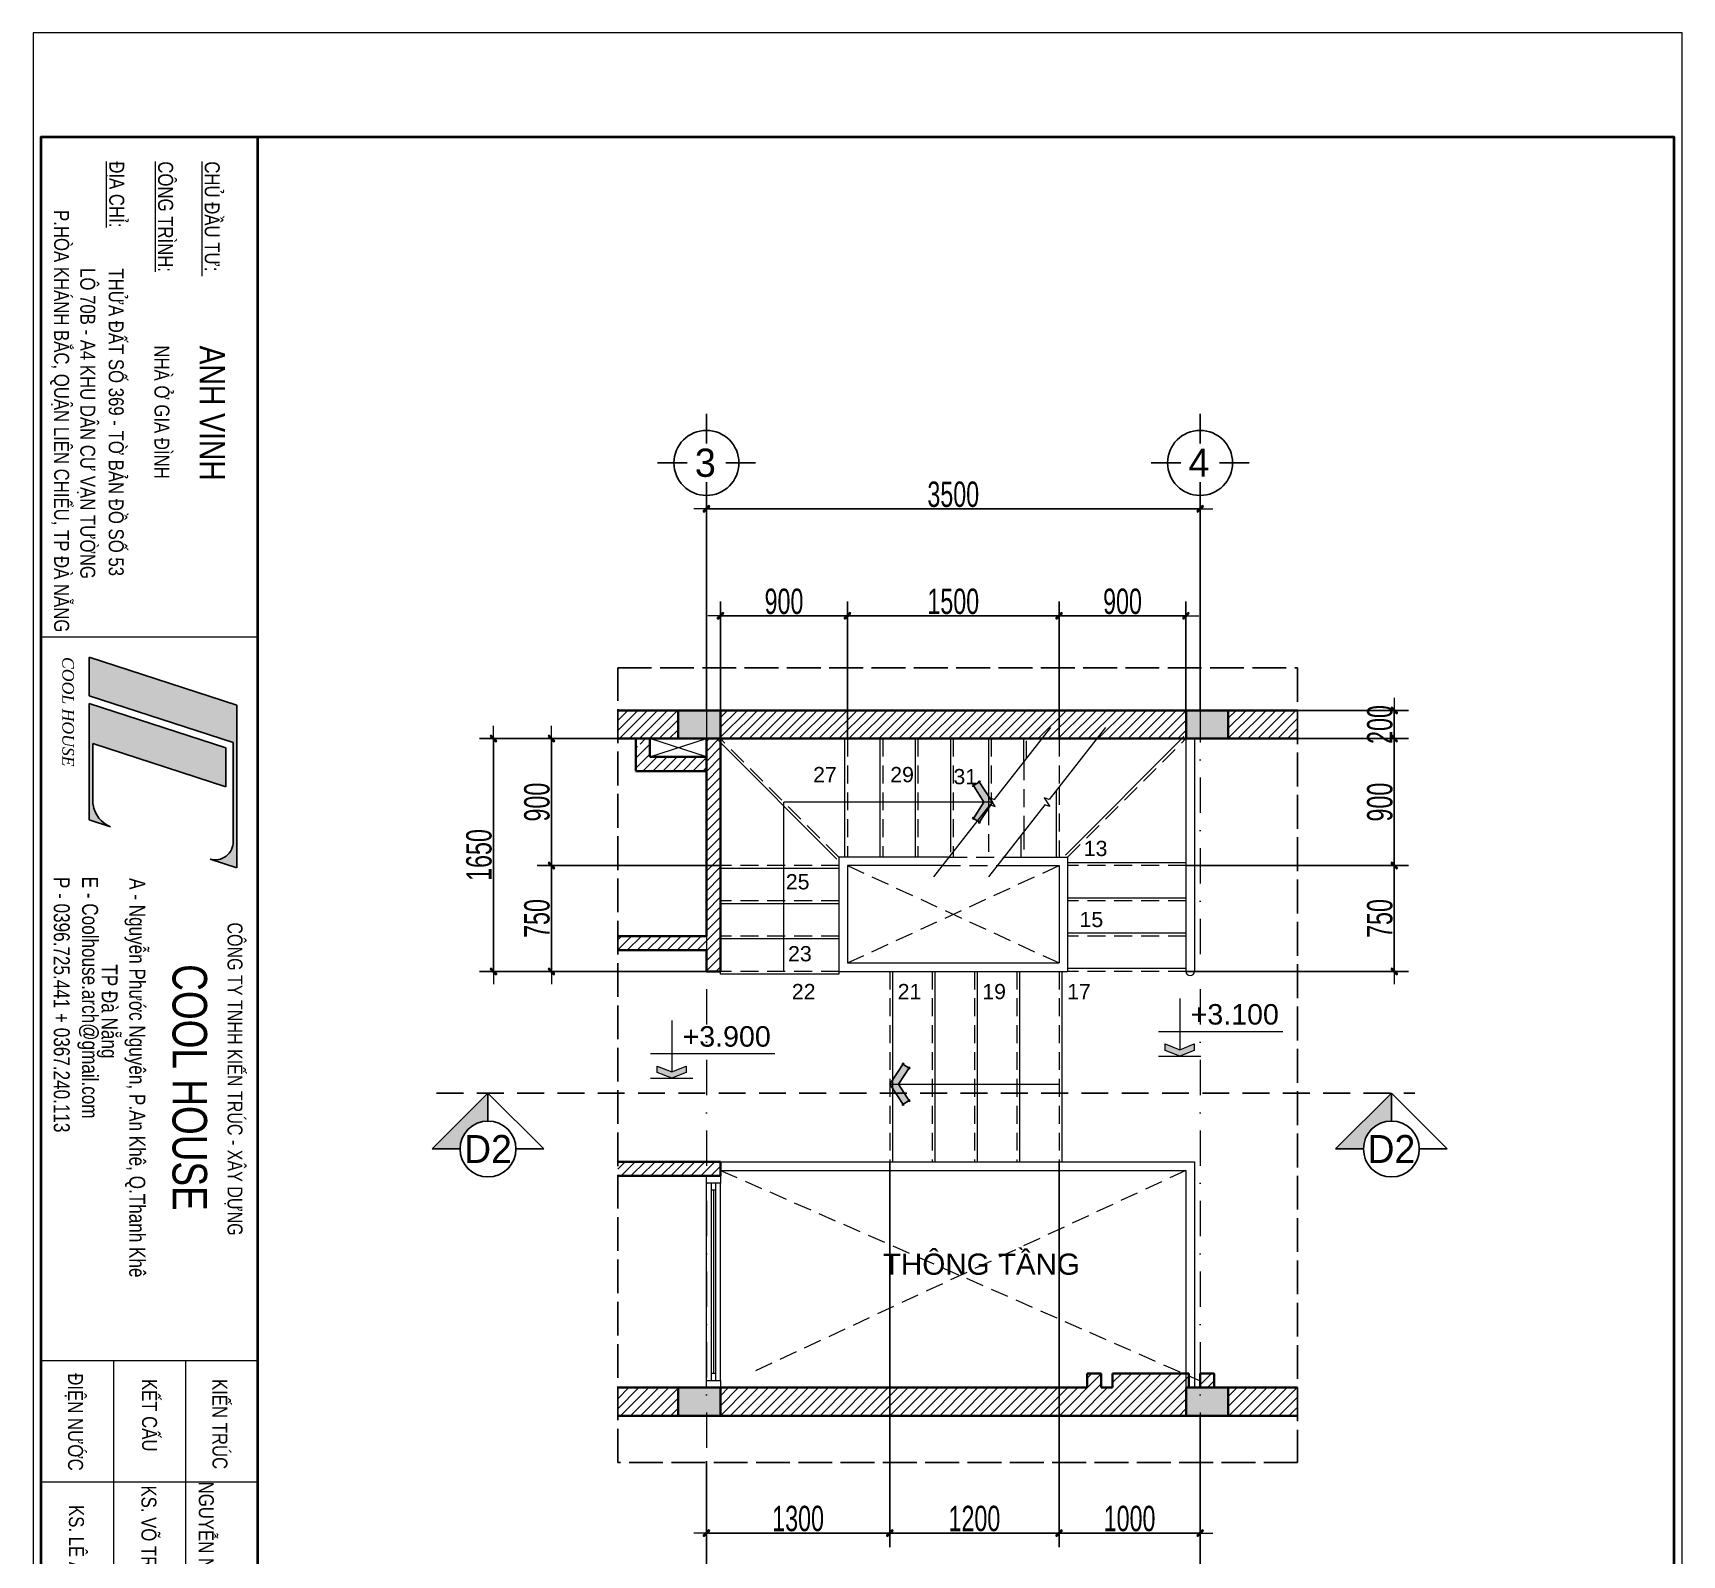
# Model space of a CAD drawing. Header units: inches. Extents: x 921646 to 2157952, y -92667 to 262089.
# Drawn here: x 1959101 to 1970793, y 26568 to 37357 of the extents above; entities that cross this region are included whole.
import ezdxf
from ezdxf.enums import TextEntityAlignment as Align

# ---------------------------------------------------------------- set-up
doc = ezdxf.new("R2010")
doc.units = ezdxf.units.IN
doc.header["$MEASUREMENT"] = 0
for name, pattern in [('ACAD_ISO02W100', [15, 12, -3]), ('DASHDOT', [1, 0.5, -0.25, 0, -0.25]), ('DASHED2', [9.525, 6.35, -3.175]), ('HIDDEN', [9.525, 6.35, -3.175])]:
    doc.linetypes.add(name, pattern=pattern)
doc.layers.get('0').update_dxf_attribs({"lineweight": 9})
doc.layers.get('DEFPOINTS').update_dxf_attribs({"lineweight": 9})
for name, color, linetype, lineweight in [('00 gach chiu lua', 30, 'Continuous', 13), ('01-WALL', 10, 'Continuous', 35), ('04-TRUC', 40, 'DASHDOT', 9), ('09-DIMOUT', 251, 'Continuous', 9), ('13-VATDUNG', 104, 'Continuous', 13), ('14 KHUAT', 106, 'HIDDEN', 13), ('15 TEXT', 134, 'Continuous', 15), ('16 TRICH CHI TIET', 100, 'ACAD_ISO02W100', 25), ('Cp Net Dam 0.25', 4, 'Continuous', 25), ('Cp Net Manh 0.15', 8, 'Continuous', 15), ('Cp Net Thep 0.40', 2, 'Continuous', 40), ('Cp Text 0.15', 3, 'Continuous', 15), ('CUA', 3, 'Continuous', 18), ('HATCH', 244, 'Continuous', 0)]:
    doc.layers.add(name, color=color, linetype=linetype, lineweight=lineweight)
for name, color, linetype in [('02-TEXT', 7, 'Continuous'), ('03-KYHIEU', 32, 'Continuous'), ('07-HATCH', 180, 'Continuous'), ('08-HATCH', 130, 'Continuous'), ('ghichu', 150, 'Continuous')]:
    doc.layers.add(name, color=color, linetype=linetype)
doc.styles.add('ARIAL', font='arial.ttf')
doc.styles.add('C', font='VHARIAL.TTF')
doc.styles.add('IN', font='VHARIAL.TTF')
doc.styles.add('KICHTHUOC', font='VHELVCN.TTF', dxfattribs={"width": 0.8})
doc.styles.add('KS Sophia 191015$0$GHICHU-C', font='arial.ttf', dxfattribs={"width": 0.7})
doc.styles.add('kt', font='VHELVCN.TTF')
doc.styles.add('Text', font='VKORIN.TTF')
doc.styles.add('VnAvant', font='VNAVAN.TTF')
doc.styles.add('VNI-AVO bold', font='VAVOB.TTF')
doc.dimstyles.new('Copy of 100', dxfattribs={"dimscale": 100, "dimtxt": 1.8, "dimasz": 0.003, "dimexe": 1, "dimexo": 0, "dimgap": 0.1, "dimtad": 1, "dimdec": 0, "dimdsep": 46, "dimtxsty": 'KICHTHUOC', "dimblk": '1A', "dimcen": 0.001, "dimdle": 1.5, "dimclrt": 3, "dimadec": 0, "dimazin": 0, "dimtfac": 1, "dimtdec": 0, "dimtix": 1, "dimtmove": 2, "dimatfit": 3, "dimldrblk": '1A', "dimfxl": 1, "dimtolj": 1, "dimtzin": 0, "dimarcsym": 0})

# ---------------------------------------------------------------- blocks, each defined once
blk = doc.blocks.new('DDDD')
at = {"layer": '09-DIMOUT'}
h = blk.add_hatch(color=256, dxfattribs=at)
h.dxf.hatch_style = 1
h.paths.add_polyline_path([(1648738, 63343), (1649038, 63343), (1649038, 63543), (1648738, 63543)])
at = {"layer": '01-WALL'}
blk.add_lwpolyline([(1648738, 63343), (1649038, 63343), (1649038, 63543), (1648738, 63543)], close=True, dxfattribs=at)
blk = doc.blocks.new('*U26')
for p, q in [((50, 65), (1450, 65)), ((50, 35), (1450, 35)), ((100, 35), (100, 65)), ((1400, 35), (1400, 65))]:
    blk.add_line(p, q)
for points in [[(0, 0), (50, 0), (50, 100), (0, 100)], [(1450, 0), (1500, 0), (1500, 100), (1450, 100)]]:
    blk.add_lwpolyline(points, close=True)
for points in [[(1450, 100), (50, 100)], [(1450, 0), (50, 0)]]:
    blk.add_lwpolyline(points)
at = {"color": 8}
blk.add_lwpolyline([(100, 50), (1400, 50)], dxfattribs=at)
at = {"style": 'KS Sophia 191015$0$GHICHU-C', "flags": 1}
for tag, p in [('TEN_CUA', (450, -74)), ('KICH_THUOC', (450, -190)), ('QUI_CACH', (450, -311))]:
    blk.add_attdef(tag, text='', height=50, dxfattribs=at).set_placement(p, align=Align.MIDDLE)
blk = doc.blocks.new('KTHUOC')
blk.add_hatch(color=256).paths.add_polyline_path([(-71, -42), (42, 71, -1), (71, 42), (-42, -71, -1)])
for p, q in [((-14, 14), (14, -14)), ((0, -200), (0, 200)), ((-300, 0), (300, 0))]:
    blk.add_line(p, q)
for points in [[(42, 71), (-71, -42)], [(-42, -71), (71, 42)]]:
    blk.add_lwpolyline(points)
for centre, start, end in [((57, 57), 315, 135), ((-57, -57), 135, 315)]:
    blk.add_arc(centre, 20, start, end)
blk = doc.blocks.new('1A')
at = {"layer": '00 gach chiu lua'}
blk.add_blockref('KTHUOC', (0, 0), dxfattribs=at)
blk = doc.blocks.new('*D140')
at = {"layer": '09-DIMOUT', "color": 0, "lineweight": -2, "transparency": 16777216}
for p, q in [((1963876, 27234), (1963876, 26129)), ((1967376, 27224), (1967376, 26129)), ((1963876, 26229), (1967375, 26229))]:
    blk.add_line(p, q, dxfattribs=at)
at = {"layer": 'DEFPOINTS', "color": 0, "transparency": 16777216}
for p in [(1963876, 27234), (1967376, 27224), (1967376, 26229)]:
    blk.add_point(p, dxfattribs=at)
at = {"layer": '09-DIMOUT', "color": 0, "lineweight": -2, "transparency": 16777216, "xscale": 0.3, "yscale": 0.3, "zscale": 0.3, "rotation": 180}
blk.add_blockref('1A', (1963876, 26229), dxfattribs=at)
at = {"layer": '09-DIMOUT', "color": 0, "lineweight": -2, "transparency": 16777216, "xscale": 0.3, "yscale": 0.3, "zscale": 0.3}
blk.add_blockref('1A', (1967376, 26229), dxfattribs=at)
at = {"layer": '09-DIMOUT', "color": 3, "transparency": 16777216, "insert": (1965626, 26331), "char_height": 180, "attachment_point": 5, "style": 'KICHTHUOC'}
blk.add_mtext('\\A1;3500', dxfattribs=at)
blk = doc.blocks.new('*D127')
at = {"layer": '09-DIMOUT', "color": 0, "lineweight": -2, "transparency": 16777216}
for p, q in [((1963976, 32355), (1962677, 32355)), ((1962777, 31455), (1962777, 32355)), ((1963976, 31455), (1962677, 31455))]:
    blk.add_line(p, q, dxfattribs=at)
at = {"layer": 'DEFPOINTS', "color": 0, "transparency": 16777216}
for p in [(1962777, 32355), (1963976, 32355), (1963976, 31455)]:
    blk.add_point(p, dxfattribs=at)
at = {"layer": '09-DIMOUT', "color": 0, "lineweight": -2, "transparency": 16777216, "xscale": 0.3, "yscale": 0.3, "zscale": 0.3}
for p, rotation in [((1962777, 32355), 90), ((1962777, 31455), 270)]:
    blk.add_blockref('1A', p, dxfattribs=dict(at, rotation=rotation))
at = {"layer": '09-DIMOUT', "color": 3, "transparency": 16777216, "insert": (1962675, 31905), "char_height": 180, "attachment_point": 5, "rotation": 90, "style": 'KICHTHUOC'}
blk.add_mtext('\\A1;900', dxfattribs=at)
blk = doc.blocks.new('*D128')
at = {"layer": '09-DIMOUT', "color": 0, "lineweight": -2, "transparency": 16777216}
for p, q in [((1963976, 32327), (1963976, 33326)), ((1964876, 32355), (1964876, 33326)), ((1963976, 33226), (1964875, 33226))]:
    blk.add_line(p, q, dxfattribs=at)
at = {"layer": 'DEFPOINTS', "color": 0, "transparency": 16777216}
for p in [(1964876, 33226), (1963976, 32327), (1964876, 32355)]:
    blk.add_point(p, dxfattribs=at)
at = {"layer": '09-DIMOUT', "color": 0, "lineweight": -2, "transparency": 16777216, "xscale": 0.3, "yscale": 0.3, "zscale": 0.3, "rotation": 180}
blk.add_blockref('1A', (1963976, 33226), dxfattribs=at)
at = {"layer": '09-DIMOUT', "color": 0, "lineweight": -2, "transparency": 16777216, "xscale": 0.3, "yscale": 0.3, "zscale": 0.3}
blk.add_blockref('1A', (1964876, 33226), dxfattribs=at)
at = {"layer": '09-DIMOUT', "color": 3, "transparency": 16777216, "insert": (1964426, 33327), "char_height": 180, "attachment_point": 5, "style": 'KICHTHUOC'}
blk.add_mtext('\\A1;900', dxfattribs=at)
blk = doc.blocks.new('*D129')
at = {"layer": '09-DIMOUT', "color": 0, "lineweight": -2, "transparency": 16777216}
for p, q in [((1963976, 32355), (1962266, 32355)), ((1962366, 32355), (1962366, 30705)), ((1963976, 30705), (1962266, 30705))]:
    blk.add_line(p, q, dxfattribs=at)
at = {"layer": 'DEFPOINTS', "color": 0, "transparency": 16777216}
for p in [(1963976, 32355), (1962366, 30705), (1963976, 30705)]:
    blk.add_point(p, dxfattribs=at)
at = {"layer": '09-DIMOUT', "color": 0, "lineweight": -2, "transparency": 16777216, "xscale": 0.3, "yscale": 0.3, "zscale": 0.3}
for p, rotation in [((1962366, 32355), 90), ((1962366, 30705), 270)]:
    blk.add_blockref('1A', p, dxfattribs=dict(at, rotation=rotation))
at = {"layer": '09-DIMOUT', "color": 3, "transparency": 16777216, "insert": (1962264, 31530), "char_height": 180, "attachment_point": 5, "rotation": 90, "style": 'KICHTHUOC'}
blk.add_mtext('\\A1;1650', dxfattribs=at)
blk = doc.blocks.new('cao do')
at = {"layer": '15 TEXT'}
h = blk.add_hatch(color=256, dxfattribs=at)
h.dxf.hatch_style = 1
h.paths.add_polyline_path([(155, 47), (261, 90), (261, 42), (155, 0), (49, 42), (49, 90)])
for p, q in [((0, 181), (911, 181)), ((0, 0), (310, 0))]:
    blk.add_line(p, q, dxfattribs=at)
blk.add_lwpolyline([(155, 424), (155, 47)], dxfattribs=at)
blk.add_lwpolyline([(155, 47), (261, 90), (261, 42), (155, 0), (49, 42), (49, 90)], close=True, dxfattribs=at)
at = {"layer": '15 TEXT', "color": 3, "style": 'ARIAL'}
blk.add_attdef('%%P0,000', text='', height=150, dxfattribs=at).set_placement((558, 307), align=Align.MIDDLE_CENTER)
blk = doc.blocks.new('Khung Ht dep')
at = {"layer": 'HATCH'}
h = blk.add_hatch(color=256, dxfattribs=at)
h.dxf.hatch_style = 1
h.paths.add_polyline_path([(9412, 2369), (9878, 2369), (10440, 4098), (11626, 4098, -0.508984), (11842, 3821), (11946, 4142), (9989, 4142)])
h.paths.add_polyline_path([(9972, 2369), (11370, 2369), (11453, 2625, -0.262638), (11186, 2413), (10452, 2413), (10971, 4009), (10505, 4009)], flags=17)
for p, q in [((9173, 4392), (9173, 1792)), ((17870, 4392), (17870, 1792)), ((19329, 4392), (19329, 1792)), ((17870, 3525), (24693, 3525)), ((17870, 2658), (24693, 2658))]:
    blk.add_line(p, q)
at = {"layer": 'Cp Net Dam 0.25'}
for p, q in [((9412, 2369), (9989, 4142)), ((9878, 2369), (10440, 4098)), ((9972, 2369), (10505, 4009)), ((9989, 4142), (11946, 4142)), ((10440, 4098), (11626, 4098)), ((10452, 2413), (10971, 4009)), ((10505, 4009), (10971, 4009)), ((11842, 3821), (11946, 4142)), ((11370, 2369), (11453, 2625)), ((10452, 2413), (11186, 2413)), ((9412, 2369), (9878, 2369)), ((9972, 2369), (11370, 2369))]:
    blk.add_line(p, q, dxfattribs=at)
for centre, radius, start, end in [((11633, 3881), 217, 344.0217, 91.9232), ((11131, 2756), 347, 278.9949, 337.8578)]:
    blk.add_arc(centre, radius, start, end, dxfattribs=at)
at = {"layer": 'Cp Net Thep 0.40', "color": 106}
blk.add_line((3162, 4392), (30380, 4392), dxfattribs=at)
at = {"layer": 'Cp Net Thep 0.40', "color": 106, "flags": 128}
blk.add_lwpolyline([(30380, 21415), (30380, 1792), (3162, 1792), (3162, 21415)], close=True, dxfattribs=at)
at = {"layer": 'DEFPOINTS', "ltscale": 100}
blk.add_lwpolyline([(30430, 1692), (30430, 21515), (1912, 21515), (1912, 1692)], close=True, dxfattribs=at)
at = {"layer": 'Cp Net Manh 0.15', "insert": (9412, 2185), "char_height": 140.72, "width": 1957.54, "attachment_point": 1, "rotation": 359.9996, "style": 'kt'}
blk.add_mtext('\\pxqd;{\\fTimes New Roman|b0|i1|c0|p18;COOL HOUSE}', dxfattribs=at)
at = {"layer": 'Cp Text 0.15', "color": 8, "style": 'Text', "width": 0.8}
for s, height, p in [('COÂNG TY TNHH KIEÁN TRUÙC - XAÂY DÖÏNG', 180.23, (12602, 4030)), ('COOL HOUSE', 415.3, (13104, 3369)), ('A - Nguyeãn Phöôùc Nguyeân, P.An Kheâ, Q.Thanh Kheâ', 192.25, (12069, 2849)), ('TP Ñaø Naüng', 192.25, (13105, 2516)), ('E - Coolhouse.arch@gmail.com', 192.25, (12052, 2282)), ('P - 0396.725.441 + 0367.240.113', 192.25, (12055, 1941))]:
    blk.add_text(s, height=height, dxfattribs=at).set_placement(p)
at = {"layer": 'Cp Text 0.15', "color": 7, "ltscale": 100, "style": 'IN', "width": 0.8}
for s, height, p in [('%%uchñ ®Çu t\xad: ', 180, (3455, 3756)), ('ANH VINH', 304.2, (5669, 3694, -32416)), ('KIÕN TRóC', 180, (18088, 3849)), ('%%Uc«ng tr×nh:', 180, (3455, 3196)), ('nhµ ë gia ®×nh', 180, (5667, 3152, -32416)), ('KÕT CÊU', 180, (18088, 3003)), ('%%U®Þa chØ:', 180, (3455, 2609)), ('thöa ®Êt sè 369 - tê b¶n ®å sè 53', 180, (4741, 2602, -32416)), ('l« 70b - a4 khu d©n c\xad v¹n t\xadêng ', 180, (4738, 2260, -32416)), ('§IÖN N¦íC', 180, (18020, 2113)), ('p.hßa kh¸nh b¾c, quËn liªn chiÓu, tp ®µ n½ng', 180, (4041, 1946, -32416))]:
    blk.add_text(s, height=height, dxfattribs=at).set_placement(p)
for s, p in [('NGUYÔN NHËT C¦êNG', (20478, 3685)), ('ks. Vâ TRUNG NGHÜA', (20436, 2995)), ('ks. L£ ANH DòNG', (20481, 2124))]:
    blk.add_text(s, height=180, dxfattribs=at).set_placement(p, align=Align.CENTER)
blk = doc.blocks.new('KH TRUC')
for p, q in [((0, -421), (0, 0)), ((-695, -695), (-274, -695)), ((274, -695), (695, -695)), ((0, -1391), (0, -970))]:
    blk.add_line(p, q)
blk.add_ellipse((0, -695), major_axis=(461, 0), ratio=1, start_param=-0.000006, end_param=6.283179)
at = {"layer": '02-TEXT', "style": 'VNI-AVO bold', "flags": 8}
blk.add_attdef('TRUC', text='', height=400, dxfattribs=at).set_placement((-14, -698), align=Align.MIDDLE)
blk = doc.blocks.new('*D514')
at = {"layer": '09-DIMOUT', "color": 0, "lineweight": -2, "transparency": 16777216}
for p, q in [((1963876, 32555), (1963876, 34084)), ((1967376, 32555), (1967376, 34084)), ((1963876, 33984), (1967375, 33984))]:
    blk.add_line(p, q, dxfattribs=at)
at = {"layer": 'DEFPOINTS', "color": 0, "transparency": 16777216}
for p in [(1967376, 33984), (1963876, 32555), (1967376, 32555)]:
    blk.add_point(p, dxfattribs=at)
at = {"layer": '09-DIMOUT', "color": 0, "lineweight": -2, "transparency": 16777216, "xscale": 0.3, "yscale": 0.3, "zscale": 0.3, "rotation": 180}
blk.add_blockref('1A', (1963876, 33984), dxfattribs=at)
at = {"layer": '09-DIMOUT', "color": 0, "lineweight": -2, "transparency": 16777216, "xscale": 0.3, "yscale": 0.3, "zscale": 0.3}
blk.add_blockref('1A', (1967376, 33984), dxfattribs=at)
at = {"layer": '09-DIMOUT', "color": 3, "transparency": 16777216, "insert": (1965626, 34086), "char_height": 180, "attachment_point": 5, "style": 'KICHTHUOC'}
blk.add_mtext('\\A1;3500', dxfattribs=at)
blk = doc.blocks.new('đ')
h = blk.add_hatch(color=256)
h.dxf.hatch_style = 1
h.paths.add_polyline_path([(0, 60), (-115, 135), (-142, 93), (0, 0), (142, 93), (115, 135)])
at = {"ltscale": 0.01}
for p, q in [((-110, 143), (-148, 84)), ((0, 60), (-124, 140)), ((0, 60), (124, 140)), ((110, 143), (148, 84)), ((0, 0), (-151, 98)), ((0, 0), (151, 98))]:
    blk.add_line(p, q, dxfattribs=at)
blk = doc.blocks.new('*D515')
at = {"layer": '09-DIMOUT', "color": 0, "lineweight": -2, "transparency": 16777216}
for p, q in [((1964876, 32355), (1964876, 33326)), ((1966376, 32355), (1966376, 33326)), ((1964876, 33226), (1966375, 33226))]:
    blk.add_line(p, q, dxfattribs=at)
at = {"layer": 'DEFPOINTS', "color": 0, "transparency": 16777216}
for p in [(1966376, 33226), (1964876, 32355), (1966376, 32355)]:
    blk.add_point(p, dxfattribs=at)
at = {"layer": '09-DIMOUT', "color": 0, "lineweight": -2, "transparency": 16777216, "xscale": 0.3, "yscale": 0.3, "zscale": 0.3, "rotation": 180}
blk.add_blockref('1A', (1964876, 33226), dxfattribs=at)
at = {"layer": '09-DIMOUT', "color": 0, "lineweight": -2, "transparency": 16777216, "xscale": 0.3, "yscale": 0.3, "zscale": 0.3}
blk.add_blockref('1A', (1966376, 33226), dxfattribs=at)
at = {"layer": '09-DIMOUT', "color": 3, "transparency": 16777216, "insert": (1965626, 33327), "char_height": 180, "attachment_point": 5, "style": 'KICHTHUOC'}
blk.add_mtext('\\A1;1500', dxfattribs=at)
blk = doc.blocks.new('*D516')
at = {"layer": '09-DIMOUT', "color": 0, "lineweight": -2, "transparency": 16777216}
for p, q in [((1966376, 32355), (1966376, 33326)), ((1967276, 32555), (1967276, 33326)), ((1966376, 33226), (1967275, 33226))]:
    blk.add_line(p, q, dxfattribs=at)
at = {"layer": 'DEFPOINTS', "color": 0, "transparency": 16777216}
for p in [(1967276, 33226), (1967276, 32555), (1966376, 32355)]:
    blk.add_point(p, dxfattribs=at)
at = {"layer": '09-DIMOUT', "color": 0, "lineweight": -2, "transparency": 16777216, "xscale": 0.3, "yscale": 0.3, "zscale": 0.3, "rotation": 180}
blk.add_blockref('1A', (1966376, 33226), dxfattribs=at)
at = {"layer": '09-DIMOUT', "color": 0, "lineweight": -2, "transparency": 16777216, "xscale": 0.3, "yscale": 0.3, "zscale": 0.3}
blk.add_blockref('1A', (1967276, 33226), dxfattribs=at)
at = {"layer": '09-DIMOUT', "color": 3, "transparency": 16777216, "insert": (1966826, 33327), "char_height": 180, "attachment_point": 5, "style": 'KICHTHUOC'}
blk.add_mtext('\\A1;900', dxfattribs=at)
blk = doc.blocks.new('*D517')
at = {"layer": '09-DIMOUT', "color": 0, "lineweight": -2, "transparency": 16777216}
for p, q in [((1963976, 31455), (1962677, 31455)), ((1962777, 31455), (1962777, 30705)), ((1963976, 30705), (1962677, 30705))]:
    blk.add_line(p, q, dxfattribs=at)
at = {"layer": 'DEFPOINTS', "color": 0, "transparency": 16777216}
for p in [(1963976, 31455), (1962777, 30705), (1963976, 30705)]:
    blk.add_point(p, dxfattribs=at)
at = {"layer": '09-DIMOUT', "color": 0, "lineweight": -2, "transparency": 16777216, "xscale": 0.3, "yscale": 0.3, "zscale": 0.3}
for p, rotation in [((1962777, 31455), 90), ((1962777, 30705), 270)]:
    blk.add_blockref('1A', p, dxfattribs=dict(at, rotation=rotation))
at = {"layer": '09-DIMOUT', "color": 3, "transparency": 16777216, "insert": (1962675, 31080), "char_height": 180, "attachment_point": 5, "rotation": 90, "style": 'KICHTHUOC'}
blk.add_mtext('\\A1;750', dxfattribs=at)
blk = doc.blocks.new('*D518')
at = {"layer": '09-DIMOUT', "color": 0, "lineweight": -2, "transparency": 16777216}
for p, q in [((1967276, 31455), (1968853, 31455)), ((1968753, 30705), (1968753, 31455)), ((1967276, 30705), (1968853, 30705))]:
    blk.add_line(p, q, dxfattribs=at)
at = {"layer": 'DEFPOINTS', "color": 0, "transparency": 16777216}
for p in [(1967276, 31455), (1968753, 31455), (1967276, 30705)]:
    blk.add_point(p, dxfattribs=at)
at = {"layer": '09-DIMOUT', "color": 0, "lineweight": -2, "transparency": 16777216, "xscale": 0.3, "yscale": 0.3, "zscale": 0.3}
for p, rotation in [((1968753, 31455), 90), ((1968753, 30705), 270)]:
    blk.add_blockref('1A', p, dxfattribs=dict(at, rotation=rotation))
at = {"layer": '09-DIMOUT', "color": 3, "transparency": 16777216, "insert": (1968651, 31080), "char_height": 180, "attachment_point": 5, "rotation": 90, "style": 'KICHTHUOC'}
blk.add_mtext('\\A1;750', dxfattribs=at)
blk = doc.blocks.new('*D519')
at = {"layer": '09-DIMOUT', "color": 0, "lineweight": -2, "transparency": 16777216}
for p, q in [((1968068, 32355), (1968853, 32355)), ((1968753, 31455), (1968753, 32355)), ((1967276, 31455), (1968853, 31455))]:
    blk.add_line(p, q, dxfattribs=at)
at = {"layer": 'DEFPOINTS', "color": 0, "transparency": 16777216}
for p in [(1968068, 32355), (1968753, 32355), (1967276, 31455)]:
    blk.add_point(p, dxfattribs=at)
at = {"layer": '09-DIMOUT', "color": 0, "lineweight": -2, "transparency": 16777216, "xscale": 0.3, "yscale": 0.3, "zscale": 0.3}
for p, rotation in [((1968753, 32355), 90), ((1968753, 31455), 270)]:
    blk.add_blockref('1A', p, dxfattribs=dict(at, rotation=rotation))
at = {"layer": '09-DIMOUT', "color": 3, "transparency": 16777216, "insert": (1968651, 31905), "char_height": 180, "attachment_point": 5, "rotation": 90, "style": 'KICHTHUOC'}
blk.add_mtext('\\A1;900', dxfattribs=at)
blk = doc.blocks.new('*D520')
at = {"layer": '09-DIMOUT', "color": 0, "lineweight": -2, "transparency": 16777216}
for p, q in [((1968068, 32555), (1968853, 32555)), ((1968753, 32555), (1968753, 32556)), ((1968753, 32355), (1968753, 32555)), ((1968068, 32355), (1968853, 32355)), ((1968753, 32355), (1968753, 32354))]:
    blk.add_line(p, q, dxfattribs=at)
at = {"layer": 'DEFPOINTS', "color": 0, "transparency": 16777216}
for p in [(1968068, 32555), (1968753, 32555), (1968068, 32355)]:
    blk.add_point(p, dxfattribs=at)
at = {"layer": '09-DIMOUT', "color": 0, "lineweight": -2, "transparency": 16777216, "xscale": 0.3, "yscale": 0.3, "zscale": 0.3}
for p, rotation in [((1968753, 32555), 270), ((1968753, 32355), 90)]:
    blk.add_blockref('1A', p, dxfattribs=dict(at, rotation=rotation))
at = {"layer": '09-DIMOUT', "color": 3, "transparency": 16777216, "insert": (1968651, 32455), "char_height": 180, "attachment_point": 5, "rotation": 90, "style": 'KICHTHUOC'}
blk.add_mtext('\\A1;200', dxfattribs=at)
blk = doc.blocks.new('*D521')
at = {"layer": '09-DIMOUT', "color": 0, "lineweight": -2, "transparency": 16777216}
for p, q in [((1965176, 29355), (1965176, 26624)), ((1963876, 27224), (1963876, 26624)), ((1963876, 26724), (1965175, 26724))]:
    blk.add_line(p, q, dxfattribs=at)
at = {"layer": 'DEFPOINTS', "color": 0, "transparency": 16777216}
for p in [(1965176, 29355), (1963876, 27224), (1965176, 26724)]:
    blk.add_point(p, dxfattribs=at)
at = {"layer": '09-DIMOUT', "color": 0, "lineweight": -2, "transparency": 16777216, "xscale": 0.3, "yscale": 0.3, "zscale": 0.3, "rotation": 180}
blk.add_blockref('1A', (1963876, 26724), dxfattribs=at)
at = {"layer": '09-DIMOUT', "color": 0, "lineweight": -2, "transparency": 16777216, "xscale": 0.3, "yscale": 0.3, "zscale": 0.3}
blk.add_blockref('1A', (1965176, 26724), dxfattribs=at)
at = {"layer": '09-DIMOUT', "color": 3, "transparency": 16777216, "insert": (1964526, 26826), "char_height": 180, "attachment_point": 5, "style": 'KICHTHUOC'}
blk.add_mtext('\\A1;1300', dxfattribs=at)
blk = doc.blocks.new('*D522')
at = {"layer": '09-DIMOUT', "color": 0, "lineweight": -2, "transparency": 16777216}
for p, q in [((1965176, 29355), (1965176, 26624)), ((1966376, 29355), (1966376, 26624)), ((1965176, 26724), (1966375, 26724))]:
    blk.add_line(p, q, dxfattribs=at)
at = {"layer": 'DEFPOINTS', "color": 0, "transparency": 16777216}
for p in [(1965176, 29355), (1966376, 29355), (1966376, 26724)]:
    blk.add_point(p, dxfattribs=at)
at = {"layer": '09-DIMOUT', "color": 0, "lineweight": -2, "transparency": 16777216, "xscale": 0.3, "yscale": 0.3, "zscale": 0.3, "rotation": 180}
blk.add_blockref('1A', (1965176, 26724), dxfattribs=at)
at = {"layer": '09-DIMOUT', "color": 0, "lineweight": -2, "transparency": 16777216, "xscale": 0.3, "yscale": 0.3, "zscale": 0.3}
blk.add_blockref('1A', (1966376, 26724), dxfattribs=at)
at = {"layer": '09-DIMOUT', "color": 3, "transparency": 16777216, "insert": (1965776, 26826), "char_height": 180, "attachment_point": 5, "style": 'KICHTHUOC'}
blk.add_mtext('\\A1;1200', dxfattribs=at)
blk = doc.blocks.new('*D523')
at = {"layer": '09-DIMOUT', "color": 0, "lineweight": -2, "transparency": 16777216}
for p, q in [((1966376, 29355), (1966376, 26624)), ((1967376, 27555), (1967376, 26624)), ((1966376, 26724), (1967375, 26724))]:
    blk.add_line(p, q, dxfattribs=at)
at = {"layer": 'DEFPOINTS', "color": 0, "transparency": 16777216}
for p in [(1966376, 29355), (1967376, 27555), (1967376, 26724)]:
    blk.add_point(p, dxfattribs=at)
at = {"layer": '09-DIMOUT', "color": 0, "lineweight": -2, "transparency": 16777216, "xscale": 0.3, "yscale": 0.3, "zscale": 0.3, "rotation": 180}
blk.add_blockref('1A', (1966376, 26724), dxfattribs=at)
at = {"layer": '09-DIMOUT', "color": 0, "lineweight": -2, "transparency": 16777216, "xscale": 0.3, "yscale": 0.3, "zscale": 0.3}
blk.add_blockref('1A', (1967376, 26724), dxfattribs=at)
at = {"layer": '09-DIMOUT', "color": 3, "transparency": 16777216, "insert": (1966876, 26826), "char_height": 180, "attachment_point": 5, "style": 'KICHTHUOC'}
blk.add_mtext('\\A1;1000', dxfattribs=at)

msp = doc.modelspace()

# ---------------------------------------------------------------- hatches: boundary and pattern name
at = {"layer": '09-DIMOUT'}
h = msp.add_hatch(dxfattribs=at)
h.set_pattern_fill('ANSI31', color=256, scale=400)
h.set_pattern_definition([(45, (0, 31316.95), (-35.355339, 35.355339), [])])
h.paths.add_polyline_path([(1967275.8, 27754.9), (1967275.8, 27842), (1967242.2, 27854.9), (1966755.8, 27854.9), (1966755.8, 27754.9), (1966675.8, 27754.9), (1966675.8, 27854.9), (1966575.8, 27854.9), (1966575.8, 27754.9), (1963975.8, 27754.9), (1963975.8, 27554.9), (1967275.8, 27554.9)])
h.paths.add_polyline_path([(1968067.7, 27754.9), (1967575.8, 27754.9), (1967575.8, 27554.9), (1968067.7, 27554.9)])
h.paths.add_polyline_path([(1967475.8, 27854.9), (1967375.8, 27854.9), (1967375.8, 27754.9), (1967475.8, 27754.9)])
h.paths.add_polyline_path([(1967295.8, 27834.3), (1967275.8, 27842), (1967275.8, 27754.9), (1967295.8, 27754.9)])
h.paths.add_polyline_path([(1967295.8, 27854.9), (1967275.8, 27854.9), (1967275.8, 27842), (1967295.8, 27834.3)])
h.paths.add_polyline_path([(1967275.8, 27854.9), (1967242.2, 27854.9), (1967275.8, 27842)])
h.paths.add_polyline_path([(1963675.8, 27754.9), (1963247, 27754.9), (1963247, 27554.9), (1963675.8, 27554.9)])
h.paths.add_polyline_path([(1963875.8, 29354.9), (1963247, 29354.9), (1963247, 29254.9), (1963875.8, 29254.9)])
h.paths.add_polyline_path([(1963975.8, 29354.9), (1963875.8, 29354.9), (1963875.8, 29254.9), (1963975.8, 29254.9)])
h.paths.add_polyline_path([(1963875.8, 30954.9), (1963247, 30954.9), (1963247, 30854.9), (1963875.8, 30854.9)])
h.paths.add_polyline_path([(1963975.8, 32354.9), (1963875.8, 32354.9), (1963875.8, 30954.9), (1963875.8, 30854.9), (1963875.8, 30704.9), (1963975.8, 30704.9)])
h.paths.add_polyline_path([(1963675.8, 32554.9), (1963247, 32554.9), (1963247, 32354.9), (1963675.8, 32354.9)])
h.paths.add_polyline_path([(1967275.8, 32554.9), (1963975.8, 32554.9), (1963975.8, 32354.9), (1967275.8, 32354.9)])
h.paths.add_polyline_path([(1968067.7, 32554.9), (1967575.8, 32554.9), (1967575.8, 32354.9), (1968067.7, 32354.9)])
h = msp.add_hatch(dxfattribs=at)
h.set_pattern_fill('ANSI31', color=256, scale=400)
h.set_pattern_definition([(45, (-33829.13, -172756.03), (-35.355339, 35.355339), [])])
edge = h.paths.add_edge_path()
edge.add_line((1963875.8, 32224.9), (1963775.8, 32224.9))
edge.add_line((1963775.8, 32224.9), (1963475.8, 32224.9))
edge.add_line((1963475.8, 32224.9), (1963475.8, 32354.9))
edge.add_line((1963475.8, 32354.9), (1963375.8, 32354.9))
edge.add_line((1963375.8, 32354.9), (1963375.8, 32349.2))
edge.add_arc((1963356.4, 32319.3), 35.6, 37.47794, 57.00696, ccw=False)
edge.add_line((1963384.6, 32341), (1963395.4, 32341))
edge.add_arc((1963395.4, 32331), 10, 0, 90, ccw=False)
edge.add_line((1963405.4, 32331), (1963405.4, 32309.1))
edge.add_arc((1963395.4, 32309.1), 10, -90, 0, ccw=False)
edge.add_line((1963395.4, 32299.1), (1963385.7, 32299.1))
edge.add_arc((1963356.4, 32319.3), 35.6, 302.99304, 325.48503, ccw=False)
edge.add_line((1963375.8, 32289.5), (1963375.8, 32124.9))
edge.add_line((1963375.8, 32124.9), (1963875.8, 32124.9))
edge.add_line((1963875.8, 32124.9), (1963875.8, 32224.9))
at = {"layer": 'ghichu'}
h = msp.add_hatch(color=7, dxfattribs=at)
edge = h.paths.add_edge_path()
edge.add_line((1962129.4, 29446.3), (1961931.4, 29446.3))
edge.add_line((1961931.4, 29446.3), (1962327.4, 29842.3))
edge.add_line((1962327.4, 29842.3), (1962327.4, 29644.3))
edge.add_ellipse((1962327.4, 29446.3), major_axis=(0.2, 198), ratio=1, start_angle=0.04514, end_angle=90.04514)
h = msp.add_hatch(color=7, dxfattribs=at)
edge = h.paths.add_edge_path()
edge.add_line((1968534.3, 29446.3), (1968336.3, 29446.3))
edge.add_line((1968336.3, 29446.3), (1968732.3, 29842.3))
edge.add_line((1968732.3, 29842.3), (1968732.3, 29644.3))
edge.add_ellipse((1968732.3, 29446.3), major_axis=(0.2, 198), ratio=1, start_angle=0.04514, end_angle=90.04514)

# ---------------------------------------------------------------- linework, layer by layer
at = {"layer": '01-WALL'}
for p, q in [((1963247, 32554.9), (1968067.7, 32554.9)), ((1968067.7, 32354.9), (1963247, 32354.9)), ((1963375.8, 32354.9), (1963375.8, 32124.9)), ((1963475.8, 32354.9), (1963475.8, 32224.9)), ((1963775.8, 32354.9), (1963475.8, 32354.9)), ((1963875.8, 32354.9), (1963875.8, 30954.9)), ((1963875.8, 32354.9), (1963875.8, 32124.9)), ((1963975.8, 32354.9), (1963975.8, 30704.9)), ((1963475.8, 32224.9), (1963875.8, 32224.9)), ((1963375.8, 32124.9), (1963875.8, 32124.9)), ((1963975.8, 31454.9), (1963975.8, 30704.9)), ((1963247, 30954.9), (1963875.8, 30954.9)), ((1963247, 30854.9), (1963875.8, 30854.9)), ((1963875.8, 30854.9), (1963875.8, 30704.9)), ((1963975.8, 30704.9), (1963875.8, 30704.9)), ((1963247, 29354.9), (1963975.8, 29354.9)), ((1963975.8, 29354.9), (1963975.8, 29254.9)), ((1963247, 29254.9), (1963975.8, 29254.9)), ((1966675.8, 27854.9), (1966575.8, 27854.9)), ((1966575.8, 27854.9), (1966575.8, 27754.9)), ((1966675.8, 27854.9), (1966675.8, 27754.9)), ((1967295.8, 27854.9), (1966755.8, 27854.9)), ((1966755.8, 27854.9), (1966755.8, 27754.9)), ((1967295.8, 27854.9), (1967295.8, 27754.9)), ((1967475.8, 27854.9), (1967375.8, 27854.9)), ((1967375.8, 27854.9), (1967375.8, 27754.9)), ((1967475.8, 27854.9), (1967475.8, 27754.9)), ((1966575.8, 27754.9), (1963247, 27754.9)), ((1966755.8, 27754.9), (1966675.8, 27754.9)), ((1966755.8, 27754.9), (1966675.8, 27754.9)), ((1967375.8, 27754.9), (1967295.8, 27754.9)), ((1967375.8, 27754.9), (1967295.8, 27754.9)), ((1967475.8, 27754.9), (1968067.7, 27754.9)), ((1968067.7, 27554.9), (1963247, 27554.9))]:
    msp.add_line(p, q, dxfattribs=at)
at = {"layer": '04-TRUC', "ltscale": 500}
for p, q in [((1963875.8, 34078.8), (1963875.8, 26868.7)), ((1967375.8, 34078.8), (1967375.8, 26850.3)), ((1963247, 32554.9), (1968067.7, 32554.9)), ((1963247, 27554.9), (1968067.7, 27554.9))]:
    msp.add_line(p, q, dxfattribs=at)
at = {"layer": '08-HATCH', "linetype": 'DASHED2', "ltscale": 30}
msp.add_line((1961962.8, 29842.3), (1968897.6, 29842.3), dxfattribs=at)
at = {"layer": '09-DIMOUT'}
for p, q in [((1963475.8, 32224.9), (1963875.8, 32354.9)), ((1963875.8, 32224.9), (1963475.8, 32354.9)), ((1964425.8, 30704.9), (1964425.8, 31904.9)), ((1965903.7, 31904.9), (1964425.8, 31904.9)), ((1965177.1, 29904.9), (1966375.8, 29904.9))]:
    msp.add_line(p, q, dxfattribs=at)
at = {"layer": '09-DIMOUT', "linetype": 'Continuous'}
for points in [[(1965488.5, 31376.3), (1965888.2, 31885.3), (1965923, 31873.9), (1965884.4, 31936), (1965919.1, 31924.6), (1966318.8, 32433.6)], [(1966705.6, 32433.6), (1966305.9, 31924.6), (1966271.1, 31936), (1966309.7, 31873.9), (1966275, 31885.3), (1965875.3, 31376.3)]]:
    msp.add_lwpolyline(points, dxfattribs=at)
at = {"layer": '13-VATDUNG'}
for p, q in [((1964801.6, 31500.8), (1963961.6, 32340.8)), ((1964855.8, 32354.9), (1964855.8, 31514.9)), ((1965105.8, 32354.9), (1965105.8, 31514.9)), ((1965355.8, 32354.9), (1965355.8, 31514.9)), ((1965605.8, 32354.9), (1965605.8, 31551)), ((1965875.8, 32354.9), (1965875.8, 31869.4)), ((1966125.8, 32187.7), (1966125.8, 32354.9)), ((1966421.6, 31529.1), (1967261.6, 32369.1)), ((1967275.8, 32354.9), (1967275.8, 30704.9)), ((1967335.8, 32354.9), (1967335.8, 30704.9)), ((1966355.8, 31988.1), (1966355.8, 31514.9)), ((1966105.8, 31669.8), (1966105.8, 31514.9)), ((1964815.8, 31514.9), (1964815.8, 30684.9)), ((1965597.4, 31514.9), (1964815.8, 31514.9)), ((1965550.3, 31454.9), (1964875.8, 31454.9)), ((1964875.8, 31454.9), (1964875.8, 30764.9)), ((1965937, 31454.9), (1966375.8, 31454.9)), ((1965984.2, 31514.9), (1966435.8, 31514.9)), ((1966375.8, 31454.9), (1966375.8, 30764.9)), ((1966435.8, 31514.9), (1966435.8, 30704.9)), ((1967275.8, 31474.9), (1966435.8, 31474.9)), ((1964815.8, 31434.9), (1963975.8, 31434.9)), ((1967275.8, 31224.9), (1966435.8, 31224.9)), ((1964815.8, 31184.9), (1963975.8, 31184.9)), ((1964815.8, 30934.9), (1963975.8, 30934.9)), ((1967275.8, 30974.9), (1966435.8, 30974.9)), ((1964875.8, 30764.9), (1966375.8, 30764.9)), ((1963975.8, 30684.9), (1963975.8, 30704.9)), ((1964815.8, 30684.9), (1963975.8, 30684.9)), ((1964815.8, 30704.9), (1966435.8, 30704.9)), ((1965195.8, 30704.9), (1965195.8, 29354.9)), ((1965495.8, 30704.9), (1965495.8, 29354.9)), ((1965795.8, 30704.9), (1965795.8, 29354.9)), ((1966095.8, 30704.9), (1966095.8, 29354.9)), ((1966395.8, 30704.9), (1966395.8, 29354.9)), ((1967275.8, 30724.9), (1966435.8, 30724.9)), ((1963975.8, 29354.9), (1967335.8, 29354.9)), ((1967335.8, 29354.9), (1967335.8, 27754.9)), ((1963975.8, 29294.9), (1967275.8, 29294.9)), ((1967275.8, 29294.9), (1967275.8, 27754.9))]:
    msp.add_line(p, q, dxfattribs=at)
msp.add_arc((1967305.8, 30704.9), 30, 180, 0, dxfattribs=at)
at = {"layer": '14 KHUAT', "ltscale": 20}
for p, q in [((1964815.8, 31514.9), (1963975.8, 32354.9)), ((1964875.8, 32354.9), (1964875.8, 31514.9)), ((1965125.8, 32354.9), (1965125.8, 31514.9)), ((1965375.8, 32354.9), (1965375.8, 31514.9)), ((1965625.8, 32354.9), (1965625.8, 31551)), ((1965895.8, 32354.9), (1965895.8, 31882.8)), ((1966145.8, 32213.2), (1966145.8, 32354.9)), ((1966375.8, 32354.9), (1966375.8, 32013.6)), ((1966435.8, 31514.9), (1967275.8, 32354.9)), ((1966125.8, 32187.7), (1966125.8, 31695.3)), ((1966375.8, 32013.6), (1966375.8, 31514.9)), ((1965875.8, 31869.4), (1965875.8, 31514.9)), ((1966125.8, 31695.3), (1966125.8, 31514.9)), ((1964815.8, 31454.9), (1963975.8, 31454.9)), ((1964875.8, 31454.9), (1966375.8, 30764.9)), ((1964875.8, 30764.9), (1966375.8, 31454.9)), ((1965550.3, 31454.9), (1965937, 31454.9)), ((1965597.4, 31514.9), (1965984.2, 31514.9)), ((1965625.8, 31551), (1965625.8, 31514.9)), ((1967275.8, 31454.9), (1966435.8, 31454.9)), ((1964815.8, 31204.9), (1963975.8, 31204.9)), ((1967275.8, 31204.9), (1966435.8, 31204.9)), ((1964815.8, 30954.9), (1963975.8, 30954.9)), ((1967275.8, 30954.9), (1966435.8, 30954.9)), ((1964815.8, 30704.9), (1963975.8, 30704.9)), ((1965175.8, 30704.9), (1965175.8, 29354.9)), ((1965475.8, 30704.9), (1965475.8, 29354.9)), ((1965775.8, 30704.9), (1965775.8, 29354.9)), ((1966075.8, 30704.9), (1966075.8, 29354.9)), ((1966375.8, 30704.9), (1966375.8, 29354.9)), ((1967275.8, 30704.9), (1966435.8, 30704.9)), ((1963975.8, 29294.9), (1967375.8, 27803.4)), ((1967275.8, 29294.9), (1964182, 27854.9))]:
    msp.add_line(p, q, dxfattribs=at)
at = {"layer": '16 TRICH CHI TIET', "ltscale": 20}
msp.add_lwpolyline([(1963247, 32856.2), (1968067.7, 32856.2), (1968067.7, 27223.7), (1963247, 27223.7)], close=True, dxfattribs=at)
at = {"layer": 'ghichu', "color": 150}
for p, q in [((1961931.4, 29446.3), (1962327.4, 29842.3)), ((1962327.4, 29842.3), (1962723.4, 29446.3)), ((1962327.4, 29842.3), (1962327.4, 29644.3)), ((1968336.3, 29446.3), (1968732.3, 29842.3)), ((1968732.3, 29842.3), (1969128.3, 29446.3)), ((1968732.3, 29842.3), (1968732.3, 29644.3)), ((1962129.4, 29446.3), (1961931.4, 29446.3)), ((1962723.4, 29446.3), (1962525.4, 29446.3)), ((1968534.3, 29446.3), (1968336.3, 29446.3)), ((1969128.3, 29446.3), (1968930.3, 29446.3))]:
    msp.add_line(p, q, dxfattribs=at)
for centre, major_axis, start_param, end_param in [((1962327.4, 29446.3), (0.1, 198), -1.5703229, 4.7128624), ((1962327.4, 29446.3), (0.2, 198), 0.0007879, 1.5715842), ((1968732.3, 29446.3), (0.1, 198), -1.5703229, 4.7128624), ((1968732.3, 29446.3), (0.2, 198), 0.0007879, 1.5715842)]:
    msp.add_ellipse(centre, major_axis=major_axis, ratio=1, start_param=start_param, end_param=end_param, dxfattribs=at)

# ---------------------------------------------------------------- block references
at = {"layer": '03-KYHIEU'}
ref = msp.add_blockref('KH TRUC', (1963875.8, 33961.4), dxfattribs=dict(at, xscale=-0.5, yscale=0.5, zscale=0.5, rotation=180))
ref.add_attrib('TRUC', '3', dxfattribs={"layer": '02-TEXT', "height": 200, "style": 'VNI-AVO bold'}).set_placement((1963868.5, 34310.6), align=Align.MIDDLE)
ref = msp.add_blockref('KH TRUC', (1967375.8, 33961.4), dxfattribs=dict(at, xscale=-0.5, yscale=0.5, zscale=0.5, rotation=180))
ref.add_attrib('TRUC', '4', dxfattribs={"layer": '02-TEXT', "height": 200, "style": 'VNI-AVO bold'}).set_placement((1967368.5, 34310.6), align=Align.MIDDLE)
at = {"layer": '07-HATCH', "rotation": 90.00000000000003}
msp.add_blockref('đ', (1965903.7, 31904.9), dxfattribs=at)
at = {"layer": '07-HATCH', "xscale": -1, "rotation": 270}
msp.add_blockref('đ', (1965177.1, 29904.9), dxfattribs=at)
at = {"layer": '09-DIMOUT', "xscale": -1, "rotation": 180}
for p in [(314938.2, 95898), (318538.2, 95898), (314938.2, 91098), (318538.2, 91098)]:
    msp.add_blockref('DDDD', p, dxfattribs=at)
at = {"layer": '15 TEXT', "xscale": 0.9671879849873873, "yscale": 0.9671879849873873, "zscale": 0.9671879849873873}
for p, values in [((1967082.1, 30103.8), {'%%P0,000': '+3.100'}), ((1963479.8, 29947.1), {'%%P0,000': '+3.900'})]:
    msp.add_blockref('cao do', p, dxfattribs=at).add_auto_attribs(values)
at = {"layer": 'Cp Net Manh 0.15', "xscale": 0.5897895597305208, "yscale": 0.5897895597305208, "zscale": 0.5897895597305208, "rotation": 270}
msp.add_blockref('Khung Ht dep', (1958103.7, 38484.4), dxfattribs=at)
at = {"layer": 'CUA', "xscale": -1, "rotation": 90}
msp.add_blockref('*U26', (1963975.8, 29254.9), dxfattribs=at)

# ---------------------------------------------------------------- texts
at = {"layer": '02-TEXT', "style": 'C'}
for s, height, p in [('27', 108, (1964716.2, 32046)), ('29', 108, (1965263.2, 32046)), ('31', 108, (1965711.1, 32031.6)), ('13', 108, (1966635.2, 31522.6)), ('25', 108, (1964523.1, 31286.4)), ('15', 108, (1966605.2, 31019)), ('23', 108, (1964538.7, 30776.5)), ('22', 108, (1964565.4, 30508)), ('21', 108, (1965315.8, 30508)), ('19', 108, (1965915.8, 30508)), ('17', 108, (1966517.5, 30508)), ('TH¤NG TÇNG', 150, (1965825.8, 28554.9))]:
    msp.add_text(s, height=height, dxfattribs=at).set_placement(p, align=Align.CENTER)
at = {"layer": 'ghichu', "style": 'VnAvant'}
for p in [(1962327.4, 29446.3), (1968732.3, 29446.3)]:
    msp.add_text('D2', height=198, dxfattribs=at).set_placement(p, align=Align.MIDDLE_CENTER)

# ---------------------------------------------------------------- dimensions: what is measured, and where the dimension line sits
at = {"layer": '09-DIMOUT'}
for base, p1, p2, picture, middle in [((1967375.8, 33983.6), (1963875.8, 32554.9), (1967375.8, 32554.9), '*D514', (1965625.8, 34085.5)), ((1964875.8, 33225.5), (1963975.8, 32326.6), (1964875.8, 32354.9), '*D128', (1964425.8, 33327.4)), ((1966375.8, 33225.5), (1964875.8, 32354.9), (1966375.8, 32354.9), '*D515', (1965625.8, 33327.4)), ((1967275.8, 33225.5), (1966375.8, 32354.9), (1967275.8, 32554.9), '*D516', (1966825.8, 33327.4)), ((1965175.8, 26724.3), (1963875.8, 27223.7), (1965175.8, 29354.9), '*D521', (1964525.8, 26826.2)), ((1966375.8, 26724.3), (1965175.8, 29354.9), (1966375.8, 29354.9), '*D522', (1965775.8, 26826.2)), ((1967375.8, 26724.3), (1966375.8, 29354.9), (1967375.8, 27554.9), '*D523', (1966875.8, 26826.2)), ((1967375.8, 26229), (1963875.8, 27234.3), (1967375.8, 27223.7), '*D140', (1965625.8, 26331))]:
    dim = msp.add_linear_dim(base=base, p1=p1, p2=p2, dimstyle='Copy of 100', dxfattribs=at)
    dim.commit()
    dim.dimension.update_dxf_attribs({"geometry": picture, "text_midpoint": middle})
for base, p1, p2, picture, middle in [((1968753, 32554.9), (1968067.7, 32354.9), (1968067.7, 32554.9), '*D520', (1968651, 32454.9)), ((1962365.6, 30704.9), (1963975.8, 32354.9), (1963975.8, 30704.9), '*D129', (1962263.7, 31529.9)), ((1962776.5, 32354.9), (1963975.8, 31454.9), (1963975.8, 32354.9), '*D127', (1962674.6, 31904.9)), ((1968753, 32354.9), (1967275.8, 31454.9), (1968067.7, 32354.9), '*D519', (1968651, 31904.9)), ((1962776.5, 30704.9), (1963975.8, 31454.9), (1963975.8, 30704.9), '*D517', (1962674.6, 31079.9)), ((1968753, 31454.9), (1967275.8, 30704.9), (1967275.8, 31454.9), '*D518', (1968651, 31079.9))]:
    dim = msp.add_linear_dim(base=base, p1=p1, p2=p2, angle=90, dimstyle='Copy of 100', dxfattribs=at)
    dim.commit()
    dim.dimension.update_dxf_attribs({"geometry": picture, "text_midpoint": middle})

doc.saveas('drawing.dxf')
